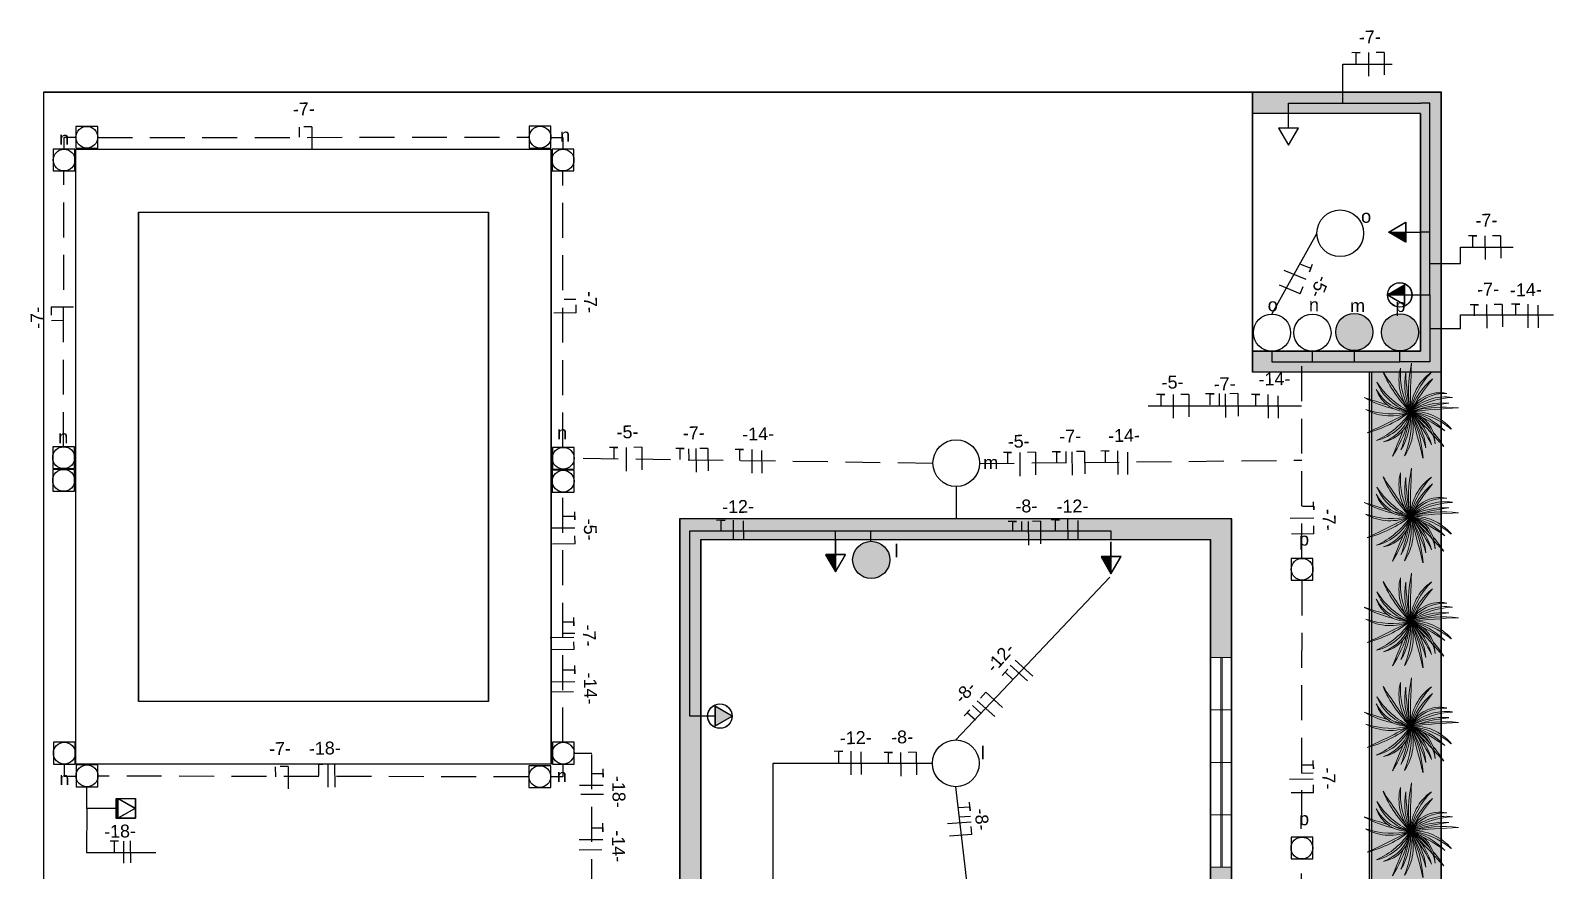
# Model space of a CAD drawing. Header units: inches. Extents: x 2 to 116, y 2 to 108.
# Drawn here: x 75.1 to 86, y 46.68 to 52.69 of the extents above; entities that cross this region are included whole.
import ezdxf
from ezdxf.enums import TextEntityAlignment as Align

# ---------------------------------------------------------------- set-up
doc = ezdxf.new("R2010")
doc.units = ezdxf.units.IN
doc.header["$MEASUREMENT"] = 0
doc.linetypes.add('( Hidden )', pattern=[0.375, 0.25, -0.125])
doc.layers.add('04 ESQUADRIAS', color=252, linetype='Continuous', lineweight=9)
doc.layers.add('16.1 VEGETAÇÃO', color=7, linetype='Continuous', lineweight=9, true_color=0x87cb61)
for name, color, linetype in [('Circuitos', 250, 'Continuous'), ('CONDUITES', 30, 'Continuous'), ('ILUMINAÇÃO', 10, 'Continuous'), ('INTERRUPTORES', 106, 'Continuous'), ('PLANTA TUGS_TUES', 7, 'Continuous'), ('TOMADAS', 170, 'Continuous')]:
    doc.layers.add(name, color=color, linetype=linetype)
doc.styles.add('ARIAL', font='arial.ttf', dxfattribs={"width": 1.2})
doc.styles.get("Standard").update_dxf_attribs({"font": 'arial.ttf'})

# ---------------------------------------------------------------- blocks, each defined once
blk = doc.blocks.new('TUG MÉDIA 120CM_')
at = {"layer": 'TOMADAS', "ltscale": 0.5}
h = blk.add_hatch(color=256, dxfattribs=at)
h.dxf.hatch_style = 1
h.paths.add_polyline_path([(0.245, 0), (0.123, 0), (0.123, -0.071)])
for p, q in [((0.123, 0), (0.018, 0)), ((0.245, 0), (0.123, 0))]:
    blk.add_line(p, q, dxfattribs=at)
blk.add_lwpolyline([(0.123, -0.071), (0.245, 0), (0.123, 0.071), (0.123, -0.071)], dxfattribs=at)
blk = doc.blocks.new('TUG ALTA 220CM_')
at = {"layer": 'TOMADAS', "ltscale": 0.5}
h = blk.add_hatch(color=256, dxfattribs=at)
h.dxf.hatch_style = 1
h.paths.add_polyline_path([(0.123, -0.071), (0.245, 0), (0.123, 0.071)])
blk.add_line((0.123, 0), (0.018, 0), dxfattribs=at)
blk.add_lwpolyline([(0.123, -0.071), (0.245, 0), (0.123, 0.071), (0.123, -0.071)], dxfattribs=at)
blk = doc.blocks.new('TUG BAIXA 30CM_')
at = {"layer": 'TOMADAS', "ltscale": 0.5}
blk.add_line((0.105, 0), (0, 0), dxfattribs=at)
blk.add_lwpolyline([(0.105, -0.071), (0.227, 0), (0.105, 0.071), (0.105, -0.071)], dxfattribs=at)
blk = doc.blocks.new('Interruptor Paralelo')
at = {"transparency": 33554595}
h = blk.add_hatch(color=256, dxfattribs=at)
h.dxf.hatch_style = 1
h.paths.add_polyline_path([(59.132, 10.845, 1), (59.397, 10.845, 1)])
at = {"layer": 'INTERRUPTORES', "color": 3}
blk.add_circle((59.265, 10.845), 0.133, dxfattribs=at)
blk = doc.blocks.new('Interruptor Simples')
at = {"layer": 'INTERRUPTORES', "color": 3}
blk.add_circle((60.153, 11.458), 0.133, dxfattribs=at)
blk = doc.blocks.new('Iluminação Piso')
at = {"layer": 'ILUMINAÇÃO'}
blk.add_lwpolyline([(59.836, 10.332), (59.68, 10.332), (59.68, 10.176), (59.836, 10.176)], close=True, dxfattribs=at)
blk.add_circle((59.758, 10.254), 0.0781, dxfattribs=at)
blk = doc.blocks.new('JANELA 150')
at = {"layer": '04 ESQUADRIAS'}
for p, q in [((0, 0.15), (1.5, 0.15)), ((0, 0), (0, 0.15)), ((0.375, 0), (0.375, 0.15)), ((0.75, 0), (0.75, 0.15)), ((1.125, 0), (1.125, 0.15)), ((1.5, 0.15), (1.5, 0)), ((0, 0.08), (1.5, 0.08)), ((1.5, 0.07), (0, 0.07)), ((1.5, 0), (0, 0))]:
    blk.add_line(p, q, dxfattribs=at)
blk = doc.blocks.new('VEGETAÇAO 02')
at = {"layer": '16.1 VEGETAÇÃO'}
blk.add_circle((0, 0), 0.000151, dxfattribs=at)
for centre, radius, start, end in [((0.891, 0.152), 0.904, 167.682, 189.6659), ((6.375, 0.026), 6.375, 177.13, 180.2286), ((0.632, 0.646), 0.904, 203.6596, 225.6474), ((5.144, 3.766), 6.375, 213.1083, 216.2069), ((0.275, 0.227), 0.357, 166.3855, 219.4367), ((0.483, 0.274), 0.555, 176.2495, 209.5814), ((0.448, 0.195), 0.488, 170.0574, 203.5585), ((1.386, 0.307), 1.419, 181.1217, 192.5058), ((0.357, -0.01), 0.357, 125.3579, 178.4092), ((0.544, -0.11), 0.555, 135.2219, 168.5539), ((0.466, -0.146), 0.488, 129.0298, 162.531), ((1.247, -0.678), 1.419, 140.0941, 151.4783), ((-0.022, 0.232), 0.233, 198.2991, 275.5394), ((0.02, 0.297), 0.298, 207.6507, 266.0762), ((0.09, 0.345), 0.357, 202.3638, 255.4151), ((0.23, 0.506), 0.555, 212.2278, 245.5598), ((0.211, -0.098), 0.233, 77.936, 155.0117), ((0.246, -0.168), 0.298, 87.265, 145.6907), ((0.092, 0.899), 0.904, 242.1737, 256.451), ((1.68, 6.15), 6.375, 251.6224, 253.1873), ((-0.145, 0.326), 0.357, 240.8779, 293.9291), ((-0.135, 0.539), 0.555, 250.7419, 284.0738), ((1.68, 6.15), 6.375, 253.6156, 254.721), ((0.191, 0.228), 0.298, 216.81, 230.0978), ((0.092, 0.899), 0.904, 262.272, 264.1614), ((0.252, -0.252), 0.357, 81.9782, 135.0296), ((0.32, -0.454), 0.555, 91.8422, 125.1743), ((0.238, -0.426), 0.488, 85.6501, 119.1514), ((0.441, -1.349), 1.419, 96.7144, 108.0986), ((4.826, -4.166), 6.375, 138.5655, 139.201), ((0.238, -0.872), 0.904, 83.274, 105.2619), ((0.647, -6.342), 6.375, 92.7227, 95.8213), ((0.021, -0.356), 0.357, 40.2209, 93.2725), ((-0.546, 0.72), 0.904, 285.164, 307.1518), ((-2.965, 5.644), 6.375, 294.6127, 297.7113), ((-0.328, 0.14), 0.357, 283.8682, 336.9196), ((-0.466, 0.302), 0.555, 293.7322, 327.0642), ((-0.233, 0.012), 0.233, 279.826, 356.9018), ((-0.291, 0.064), 0.298, 289.1551, 347.5807), ((-0.888, 0.171), 0.904, 327.1252, 343.7246), ((-0.488, -0.026), 0.488, 329.5013, 3.0026), ((-1.405, 0.199), 1.419, 340.5657, 350.0002), ((-0.337, -0.116), 0.357, 325.8294, 18.8809), ((-0.549, -0.087), 0.555, 335.6934, 9.0255), ((-5.978, 2.215), 6.375, 338.8993, 339.6726), ((-0.057, -0.226), 0.233, 358.8077, 75.8836), ((-0.118, -0.273), 0.298, 8.1367, 66.5625), ((-0.374, -0.314), 0.488, 6.5217, 40.0231), ((-1.242, -0.688), 1.419, 17.5861, 28.9702), ((-0.811, -0.398), 0.904, 4.1457, 26.1335), ((-6.107, -1.831), 6.375, 13.5943, 16.693), ((-0.064, -0.552), 0.555, 50.0849, 83.4171), ((-0.106, -0.477), 0.488, 43.8928, 77.3942), ((-0.569, -1.3), 1.419, 54.9572, 66.3414), ((-0.523, -0.737), 0.904, 43.1496, 54.6316), ((-4.493, -4.523), 6.375, 43.1515, 45.1911), ((-0.319, -0.37), 0.488, 49.0059, 49.153), ((-1.119, -0.877), 1.422, 26.7217, 35.9709), ((-0.319, -0.37), 0.488, 15.6515, 40.72), ((-5.978, 2.215), 6.375, 336.5739, 338.3848), ((-0.523, -0.737), 0.904, 32.6438, 40.585), ((-4.493, -4.523), 6.375, 42.0924, 42.9812)]:
    blk.add_arc(centre, radius, start, end, dxfattribs=at)

msp = doc.modelspace()

# ---------------------------------------------------------------- hatches: boundary and pattern name
at = {"layer": 'PLANTA TUGS_TUES'}
h = msp.add_hatch(color=256, dxfattribs=at)
h.dxf.hatch_style = 1
h.paths.add_polyline_path([(85.198, 52.249), (85.048, 52.249), (83.848, 52.249), (83.848, 52.099), (85.048, 52.099), (85.048, 50.399), (83.848, 50.399), (83.848, 50.249), (85.198, 50.249)])
h = msp.add_hatch(dxfattribs=at)
h.set_pattern_fill('GRASS', color=256, scale=0.0075)
h.set_pattern_definition([(90, (1939.85772, 1250.63563), (-0.134703842, 0.134703842), [0.03571875, -0.233688934]), (45, (1939.85772, 1250.63563), (-0.134703842, 0.134703842), [0.03571875, -0.15478125]), (135, (1939.85772, 1250.63563), (-0.134703842, -0.134703842), [0.03571875, -0.15478125])])
h.paths.add_polyline_path([(84.683, 50.249), (85.198, 50.249), (85.198, 38.249), (84.683, 38.249)])
h = msp.add_hatch(color=256, dxfattribs=at)
h.dxf.hatch_style = 1
h.paths.add_polyline_path([(79.898, 49.049), (83.548, 49.049), (83.548, 48.207), (83.698, 48.207), (83.698, 49.199), (79.748, 49.199), (79.748, 45.849), (79.898, 45.849), (79.898, 45.859)])
h = msp.add_hatch(color=256, dxfattribs=at)
h.dxf.hatch_style = 1
h.paths.add_polyline_path([(83.698, 46.707), (83.548, 46.707), (83.548, 45.849), (83.548, 45.507), (83.698, 45.507)])

# ---------------------------------------------------------------- linework, layer by layer
for p, q in [((85.196, 52.249), (75.196, 52.249)), ((75.196, 52.249), (75.196, 32.249)), ((85.198, 52.249), (75.198, 52.249)), ((75.198, 52.249), (75.198, 32.249)), ((83.846, 50.249), (83.846, 52.249)), ((83.848, 52.099), (83.848, 52.249)), ((85.196, 32.249), (85.196, 52.249)), ((85.198, 32.249), (85.198, 52.249)), ((85.046, 52.099), (83.846, 52.099)), ((85.048, 52.099), (83.848, 52.099)), ((83.848, 50.249), (83.848, 52.099)), ((85.046, 52.099), (85.046, 50.399)), ((85.048, 52.099), (85.048, 50.399)), ((75.427, 51.843), (78.827, 51.843)), ((75.427, 47.443), (75.427, 51.843)), ((75.429, 51.843), (78.829, 51.843)), ((75.429, 47.443), (75.429, 51.843)), ((78.827, 51.843), (78.827, 47.443)), ((78.829, 51.843), (78.829, 47.443)), ((75.877, 51.393), (78.377, 51.393)), ((75.877, 47.893), (75.877, 51.393)), ((75.879, 51.393), (78.379, 51.393)), ((75.879, 47.893), (75.879, 51.393)), ((78.377, 51.393), (78.377, 47.893)), ((78.379, 51.393), (78.379, 47.893)), ((85.046, 50.399), (83.846, 50.399)), ((85.048, 50.399), (83.848, 50.399)), ((85.196, 50.249), (83.846, 50.249)), ((85.198, 50.249), (83.848, 50.249)), ((84.696, 50.249), (84.696, 38.249)), ((84.696, 50.249), (84.696, 38.249)), ((83.696, 49.199), (79.746, 49.199)), ((79.746, 49.199), (79.746, 45.849)), ((83.698, 49.199), (79.748, 49.199)), ((79.748, 49.199), (79.748, 45.849)), ((83.696, 38.249), (83.696, 49.199)), ((83.698, 38.249), (83.698, 49.199)), ((83.546, 49.049), (79.896, 49.049)), ((79.896, 49.049), (79.896, 45.849)), ((83.548, 49.049), (79.898, 49.049)), ((79.898, 49.049), (79.898, 45.849)), ((83.546, 45.849), (83.546, 49.049)), ((83.548, 45.849), (83.548, 49.049)), ((78.377, 47.893), (75.877, 47.893)), ((78.379, 47.893), (75.879, 47.893)), ((78.827, 47.443), (75.427, 47.443)), ((78.829, 47.443), (75.429, 47.443))]:
    msp.add_line(p, q)
for points in [[(85.196, 52.249), (75.196, 52.249), (75.196, 29.749), (85.196, 29.749)], [(85.196, 52.249), (75.196, 52.249), (75.196, 29.749), (85.196, 29.749)], [(85.198, 52.25), (75.198, 52.25), (75.198, 29.75), (85.198, 29.75)], [(85.198, 52.25), (75.198, 52.25), (75.198, 29.75), (85.198, 29.75)], [(85.198, 52.25), (75.198, 52.25), (75.198, 29.75), (85.198, 29.75)], [(85.198, 52.25), (75.198, 52.25), (75.198, 29.75), (85.198, 29.75)], [(78.827, 51.843), (78.827, 47.443), (75.427, 47.443), (75.427, 51.843)], [(78.827, 51.843), (78.827, 47.443), (75.427, 47.443), (75.427, 51.843)], [(78.377, 51.393), (78.377, 47.893), (75.877, 47.893), (75.877, 51.393)], [(78.377, 51.393), (78.377, 47.893), (75.877, 47.893), (75.877, 51.393)], [(83.546, 45.849), (83.546, 49.049), (79.896, 49.049), (79.896, 45.849)], [(83.546, 45.849), (83.546, 49.049), (79.896, 49.049), (79.896, 45.849)]]:
    msp.add_lwpolyline(points, close=True)
for points in [[(85.196, 50.249), (83.846, 50.249), (83.846, 52.249)], [(85.196, 50.249), (83.846, 50.249), (83.846, 52.249)], [(83.846, 50.399), (85.046, 50.399), (85.046, 52.099), (83.846, 52.099)], [(83.846, 50.399), (85.046, 50.399), (85.046, 52.099), (83.846, 52.099)], [(83.696, 38.249), (83.696, 49.199), (79.746, 49.199), (79.746, 45.849), (75.196, 45.849)], [(83.696, 38.249), (83.696, 49.199), (79.746, 49.199), (79.746, 45.849), (75.196, 45.849)]]:
    msp.add_lwpolyline(points)
at = {"layer": 'Circuitos', "color": 18, "true_color": 0x000000}
for p, q in [((84.616, 52.534), (84.556, 52.533)), ((84.588, 52.454), (84.588, 52.534)), ((84.588, 52.534), (84.616, 52.534)), ((84.674, 52.534), (84.675, 52.365)), ((84.787, 52.535), (84.729, 52.535)), ((84.787, 52.535), (84.788, 52.375)), ((77.025, 52.001), (77.025, 51.928)), ((77.116, 52.003), (77.059, 52.002)), ((77.116, 52.003), (77.117, 51.842)), ((85.449, 51.223), (85.39, 51.222)), ((85.422, 51.143), (85.421, 51.223)), ((85.421, 51.223), (85.449, 51.223)), ((85.508, 51.223), (85.509, 51.054)), ((85.62, 51.224), (85.563, 51.224)), ((85.62, 51.224), (85.622, 51.064)), ((84.189, 51.021), (84.263, 50.991)), ((84.252, 50.965), (84.275, 51.02)), ((84.263, 50.991), (84.252, 50.965)), ((84.229, 50.911), (84.073, 50.976)), ((84.186, 50.807), (84.038, 50.869)), ((84.186, 50.807), (84.208, 50.86)), ((75.252, 50.714), (75.412, 50.715)), ((75.252, 50.714), (75.252, 50.656)), ((79.008, 50.672), (78.847, 50.67)), ((79.006, 50.768), (78.922, 50.767)), ((79.008, 50.672), (79.007, 50.729)), ((85.461, 50.73), (85.402, 50.73)), ((85.434, 50.65), (85.433, 50.73)), ((85.433, 50.73), (85.461, 50.73)), ((85.519, 50.731), (85.521, 50.562)), ((85.632, 50.732), (85.575, 50.731)), ((85.632, 50.732), (85.634, 50.571)), ((85.757, 50.734), (85.697, 50.734)), ((85.729, 50.654), (85.729, 50.734)), ((85.729, 50.734), (85.757, 50.734)), ((85.815, 50.734), (85.816, 50.565)), ((85.886, 50.726), (85.888, 50.565)), ((75.253, 50.618), (75.338, 50.619)), ((83.219, 50.087), (83.159, 50.087)), ((83.192, 50.007), (83.191, 50.087)), ((83.191, 50.087), (83.219, 50.087)), ((83.277, 50.088), (83.279, 49.919)), ((83.39, 50.089), (83.332, 50.088)), ((83.39, 50.089), (83.391, 49.928)), ((83.57, 50.093), (83.51, 50.093)), ((83.542, 50.013), (83.542, 50.093)), ((83.542, 50.093), (83.57, 50.093)), ((83.606, 50.095), (83.606, 50.011)), ((83.65, 50.094), (83.652, 49.924)), ((83.74, 50.095), (83.683, 50.094)), ((83.74, 50.095), (83.742, 49.934)), ((83.897, 50.087), (83.838, 50.087)), ((83.87, 50.007), (83.869, 50.087)), ((83.869, 50.087), (83.897, 50.087)), ((83.955, 50.088), (83.957, 49.918)), ((84.027, 50.079), (84.028, 49.918)), ((79.306, 49.709), (79.246, 49.709)), ((79.278, 49.629), (79.278, 49.709)), ((79.278, 49.709), (79.306, 49.709)), ((79.364, 49.709), (79.365, 49.54)), ((79.477, 49.711), (79.419, 49.71)), ((79.477, 49.711), (79.478, 49.55)), ((79.779, 49.702), (79.72, 49.701)), ((79.752, 49.622), (79.751, 49.702)), ((79.751, 49.702), (79.779, 49.702)), ((79.811, 49.7), (79.813, 49.623)), ((79.863, 49.701), (79.865, 49.532)), ((79.95, 49.703), (79.893, 49.703)), ((79.95, 49.703), (79.952, 49.543)), ((80.205, 49.695), (80.145, 49.694)), ((80.177, 49.615), (80.177, 49.695)), ((80.177, 49.695), (80.205, 49.695)), ((80.263, 49.695), (80.264, 49.526)), ((80.334, 49.687), (80.335, 49.526)), ((82.821, 49.684), (82.761, 49.683)), ((82.793, 49.683), (82.821, 49.684)), ((82.794, 49.603), (82.793, 49.683)), ((82.879, 49.684), (82.881, 49.515)), ((82.122, 49.673), (82.063, 49.673)), ((82.095, 49.593), (82.094, 49.673)), ((82.094, 49.673), (82.122, 49.673)), ((82.18, 49.674), (82.182, 49.504)), ((82.293, 49.675), (82.236, 49.674)), ((82.293, 49.675), (82.294, 49.514)), ((82.473, 49.679), (82.413, 49.678)), ((82.445, 49.599), (82.445, 49.679)), ((82.445, 49.679), (82.473, 49.679)), ((82.509, 49.681), (82.51, 49.596)), ((82.553, 49.679), (82.555, 49.51)), ((82.644, 49.68), (82.586, 49.68)), ((82.644, 49.68), (82.645, 49.52)), ((82.95, 49.676), (82.952, 49.515)), ((78.997, 49.191), (78.997, 49.25)), ((84.203, 49.289), (84.283, 49.29)), ((84.283, 49.262), (84.282, 49.321)), ((84.283, 49.29), (84.283, 49.262)), ((78.917, 49.218), (78.997, 49.219)), ((78.997, 49.219), (78.997, 49.191)), ((80.072, 49.189), (80.012, 49.188)), ((80.044, 49.188), (80.072, 49.189)), ((80.044, 49.108), (80.044, 49.188)), ((80.13, 49.189), (80.131, 49.048)), ((80.202, 49.184), (80.204, 49.051)), ((82.158, 49.179), (82.098, 49.179)), ((82.131, 49.113), (82.13, 49.179)), ((82.13, 49.179), (82.158, 49.179)), ((82.192, 49.179), (82.194, 49.113)), ((82.241, 49.18), (82.242, 49.01)), ((82.329, 49.181), (82.271, 49.18)), ((82.329, 49.181), (82.33, 49.02)), ((82.465, 49.192), (82.405, 49.192)), ((82.437, 49.112), (82.437, 49.192)), ((82.437, 49.192), (82.465, 49.192)), ((82.523, 49.193), (82.524, 49.051)), ((82.595, 49.188), (82.597, 49.055)), ((84.283, 49.204), (84.114, 49.202)), ((84.284, 49.091), (84.284, 49.148)), ((78.998, 49.132), (78.828, 49.131)), ((78.999, 49.02), (78.998, 49.077)), ((84.284, 49.091), (84.124, 49.09)), ((78.999, 49.02), (78.838, 49.018)), ((78.99, 48.434), (78.99, 48.493)), ((78.91, 48.461), (78.99, 48.462)), ((78.998, 48.379), (78.913, 48.378)), ((78.99, 48.462), (78.99, 48.434)), ((78.991, 48.349), (78.821, 48.347)), ((78.992, 48.263), (78.991, 48.32)), ((78.992, 48.263), (78.831, 48.262)), ((82.148, 48.188), (82.273, 48.073)), ((78.917, 48.118), (78.997, 48.119)), ((78.998, 48.091), (78.997, 48.15)), ((78.997, 48.119), (78.998, 48.091)), ((82.094, 48.123), (82.054, 48.079)), ((82.075, 48.102), (82.094, 48.123)), ((82.134, 48.048), (82.075, 48.102)), ((82.112, 48.153), (82.237, 48.039)), ((78.998, 48.033), (78.829, 48.031)), ((78.989, 47.962), (78.829, 47.96)), ((81.938, 47.959), (81.899, 47.917)), ((81.938, 47.959), (82.057, 47.85)), ((81.823, 47.833), (81.782, 47.789)), ((81.804, 47.812), (81.823, 47.833)), ((81.842, 47.863), (81.904, 47.806)), ((81.876, 47.898), (82.001, 47.784)), ((81.863, 47.758), (81.804, 47.812)), ((80.914, 47.536), (80.854, 47.535)), ((80.886, 47.535), (80.914, 47.536)), ((80.886, 47.455), (80.886, 47.535)), ((80.972, 47.536), (80.973, 47.367)), ((81.044, 47.531), (81.046, 47.371)), ((81.269, 47.527), (81.21, 47.527)), ((81.242, 47.447), (81.241, 47.527)), ((81.241, 47.527), (81.269, 47.527)), ((81.328, 47.528), (81.329, 47.358)), ((81.44, 47.529), (81.383, 47.528)), ((81.44, 47.529), (81.442, 47.368)), ((76.855, 47.426), (76.856, 47.353)), ((76.946, 47.428), (76.889, 47.427)), ((76.946, 47.428), (76.948, 47.267)), ((77.195, 47.444), (77.135, 47.444)), ((77.167, 47.364), (77.167, 47.444)), ((77.167, 47.444), (77.195, 47.444)), ((77.23, 47.443), (77.231, 47.279)), ((77.279, 47.446), (77.281, 47.279)), ((79.2, 47.35), (79.2, 47.41)), ((84.2, 47.438), (84.28, 47.438)), ((84.281, 47.41), (84.28, 47.47)), ((84.28, 47.438), (84.281, 47.41)), ((79.201, 47.292), (79.032, 47.291)), ((79.12, 47.378), (79.2, 47.378)), ((79.2, 47.378), (79.2, 47.35)), ((84.28, 47.337), (84.11, 47.335)), ((84.28, 47.379), (84.196, 47.378)), ((84.282, 47.239), (84.281, 47.297)), ((79.202, 47.227), (79.041, 47.226)), ((84.282, 47.239), (84.121, 47.238)), ((81.743, 47.133), (81.823, 47.139)), ((81.827, 47.07), (81.748, 47.064)), ((81.825, 47.111), (81.82, 47.171)), ((81.823, 47.139), (81.825, 47.111)), ((79.118, 46.989), (79.198, 46.989)), ((79.198, 46.961), (79.197, 47.021)), ((79.198, 46.989), (79.198, 46.961)), ((81.832, 47.028), (81.663, 47.016)), ((81.838, 46.941), (81.833, 46.998)), ((75.733, 46.894), (75.673, 46.893)), ((75.705, 46.814), (75.705, 46.894)), ((75.768, 46.893), (75.769, 46.735)), ((75.817, 46.896), (75.818, 46.738)), ((79.198, 46.903), (79.029, 46.902)), ((81.838, 46.941), (81.677, 46.929)), ((79.19, 46.832), (79.029, 46.83))]:
    msp.add_line(p, q, dxfattribs=at)
at = {"layer": 'CONDUITES'}
for p, q in [((84.491, 52.169), (84.491, 52.452)), ((84.491, 52.452), (84.845, 52.452)), ((84.102, 52.098), (84.102, 52.173)), ((84.102, 52.173), (85.05, 52.173)), ((85.113, 52.173), (85.05, 52.173)), ((85.113, 51.249), (85.113, 52.173)), ((83.984, 50.662), (84.305, 51.24)), ((85.113, 51.249), (85.046, 51.249)), ((85.113, 50.8), (85.113, 51.249)), ((85.334, 51.024), (85.334, 51.141)), ((85.334, 51.141), (85.374, 51.141)), ((85.374, 51.141), (85.709, 51.141)), ((85.113, 51.024), (85.334, 51.024)), ((85.038, 50.8), (85.113, 50.8)), ((85.113, 50.8), (85.113, 50.321)), ((85.113, 50.561), (85.334, 50.561)), ((85.334, 50.561), (85.334, 50.658)), ((85.334, 50.658), (85.999, 50.658)), ((83.984, 50.396), (83.984, 50.321)), ((84.273, 50.397), (84.273, 50.321)), ((84.572, 50.401), (84.572, 50.349)), ((84.572, 50.349), (84.572, 50.321)), ((84.899, 50.321), (84.899, 50.399)), ((83.984, 50.321), (84.899, 50.321)), ((85.113, 50.321), (84.899, 50.321)), ((84.197, 50.004), (83.098, 50.004)), ((79.82, 47.787), (79.82, 49.112)), ((79.82, 49.112), (82.833, 49.112)), ((80.862, 49.047), (80.862, 49.112)), ((81.116, 49.037), (81.116, 49.112)), ((82.833, 49.112), (82.833, 49.049)), ((81.721, 47.615), (82.824, 48.782)), ((79.895, 47.787), (79.82, 47.787)), ((79.119, 47.521), (78.991, 47.521)), ((78.913, 47.443), (78.913, 47.353)), ((81.554, 47.449), (80.415, 47.449)), ((80.415, 47.449), (80.415, 45.148)), ((81.721, 47.282), (81.862, 46.075)), ((75.506, 47.128), (75.505, 46.811)), ((75.505, 46.811), (76.001, 46.811))]:
    msp.add_line(p, q, dxfattribs=at)
at = {"layer": 'CONDUITES', "linetype": '( Hidden )'}
for p, q in [((75.427, 51.927), (75.342, 51.927)), ((75.342, 51.927), (75.342, 51.841)), ((75.583, 51.927), (78.669, 51.928)), ((78.825, 51.927), (78.911, 51.927)), ((78.911, 51.927), (78.911, 51.842)), ((75.339, 49.712), (75.343, 51.685)), ((78.913, 49.709), (78.911, 51.685)), ((84.198, 48.915), (84.198, 50.321)), ((81.558, 49.595), (78.991, 49.631)), ((81.891, 49.595), (84.198, 49.618)), ((78.913, 47.599), (78.912, 49.388)), ((84.198, 48.758), (84.195, 46.921)), ((79.119, 45.764), (79.119, 47.521)), ((75.344, 47.443), (75.344, 47.358)), ((75.344, 47.358), (75.428, 47.358)), ((78.667, 47.353), (75.584, 47.358)), ((78.913, 47.353), (78.823, 47.353)), ((75.506, 47.128), (75.506, 47.28)), ((75.716, 47.128), (75.506, 47.128)), ((84.194, 44.911), (84.197, 46.765))]:
    msp.add_line(p, q, dxfattribs=at)
at = {"layer": 'ILUMINAÇÃO', "color": 6}
msp.add_line((81.726, 49.43), (81.726, 49.2), dxfattribs=at)
at = {"layer": 'ILUMINAÇÃO'}
for centre in [(84.473, 51.241), (81.726, 49.597), (81.723, 47.45)]:
    msp.add_circle(centre, 0.167, dxfattribs=at)
at = {"layer": 'PLANTA TUGS_TUES'}
for p, q in [((85.198, 52.249), (75.198, 52.249)), ((75.198, 52.249), (75.198, 32.249)), ((85.198, 52.249), (75.198, 52.249)), ((75.198, 52.249), (75.198, 32.249)), ((83.848, 50.249), (83.848, 52.249)), ((83.848, 50.249), (83.848, 52.249)), ((85.198, 32.249), (85.198, 52.249)), ((85.198, 32.249), (85.198, 52.249)), ((85.048, 52.099), (83.848, 52.099)), ((85.048, 52.099), (83.848, 52.099)), ((85.048, 52.099), (85.048, 50.399)), ((85.048, 52.099), (85.048, 50.399)), ((75.429, 51.843), (78.829, 51.843)), ((75.429, 47.443), (75.429, 51.843)), ((75.429, 51.843), (78.829, 51.843)), ((75.429, 47.443), (75.429, 51.843)), ((78.829, 51.843), (78.829, 47.443)), ((78.829, 51.843), (78.829, 47.443)), ((75.879, 51.393), (78.379, 51.393)), ((75.879, 47.893), (75.879, 51.393)), ((75.879, 51.393), (78.379, 51.393)), ((75.879, 47.893), (75.879, 51.393)), ((78.379, 51.393), (78.379, 47.893)), ((78.379, 51.393), (78.379, 47.893)), ((85.048, 50.399), (83.848, 50.399)), ((85.048, 50.399), (83.848, 50.399)), ((85.198, 50.249), (83.848, 50.249)), ((85.198, 50.249), (83.848, 50.249)), ((84.683, 38.249), (84.683, 50.249)), ((83.698, 49.199), (79.748, 49.199)), ((79.748, 49.199), (79.748, 45.849)), ((83.698, 49.199), (79.748, 49.199)), ((79.748, 49.199), (79.748, 45.849)), ((83.698, 38.249), (83.698, 49.199)), ((83.698, 38.249), (83.698, 49.199)), ((83.548, 49.049), (79.898, 49.049)), ((79.898, 49.049), (79.898, 45.849)), ((83.548, 49.049), (79.898, 49.049)), ((79.898, 49.049), (79.898, 45.849)), ((83.548, 45.849), (83.548, 49.049)), ((83.548, 45.849), (83.548, 49.049)), ((78.379, 47.893), (75.879, 47.893)), ((78.379, 47.893), (75.879, 47.893)), ((78.829, 47.443), (75.429, 47.443)), ((78.829, 47.443), (75.429, 47.443))]:
    msp.add_line(p, q, dxfattribs=at)
at = {"layer": 'TOMADAS'}
for p, q in [((75.729, 47.199), (75.852, 47.128)), ((75.729, 47.057), (75.729, 47.199)), ((75.731, 47.199), (75.854, 47.129)), ((75.731, 47.058), (75.731, 47.199)), ((75.852, 47.128), (75.729, 47.057)), ((75.854, 47.129), (75.731, 47.058))]:
    msp.add_line(p, q, dxfattribs=at)
for points in [[(75.716, 47.199), (75.852, 47.199), (75.852, 47.056), (75.716, 47.056)], [(75.718, 47.199), (75.854, 47.199), (75.854, 47.057), (75.718, 47.057)]]:
    msp.add_lwpolyline(points, close=True, dxfattribs=at)
for centre in [(84.898, 50.8), (84.9, 50.801), (80.035, 47.787), (80.036, 47.788)]:
    msp.add_circle(centre, 0.0875, dxfattribs=at)

# ---------------------------------------------------------------- block references
at = {"layer": 'ILUMINAÇÃO'}
for p in [(15.749, 41.674), (18.991, 41.675), (15.586, 41.511), (19.155, 41.511), (15.583, 39.382), (19.157, 39.378), (15.583, 39.22), (19.156, 39.214), (24.442, 38.584), (15.588, 37.269), (19.157, 37.269), (15.75, 37.106), (18.989, 37.101), (24.441, 36.59)]:
    msp.add_blockref('Iluminação Piso', p, dxfattribs=at)
at = {"layer": 'INTERRUPTORES'}
for name, p in [('Interruptor Paralelo', (25.309, 39.69)), ('Interruptor Paralelo', (25.636, 39.688)), ('Interruptor Simples', (23.832, 39.072)), ('Interruptor Simples', (24.121, 39.072)), ('Interruptor Paralelo', (21.853, 38.06))]:
    msp.add_blockref(name, p, dxfattribs=at)
at = {"layer": 'PLANTA TUGS_TUES'}
for p in [(84.975, 49.966), (84.975, 49.216), (84.975, 48.466), (84.975, 47.716), (84.975, 46.966)]:
    msp.add_blockref('VEGETAÇAO 02', p, dxfattribs=at)
at = {"layer": 'PLANTA TUGS_TUES', "rotation": 90}
msp.add_blockref('JANELA 150', (83.698, 46.707), dxfattribs=at)
at = {"layer": 'TOMADAS'}
for name, p, rotation in [('TUG BAIXA 30CM_', (84.102, 52.098), 270), ('TUG BAIXA 30CM_', (84.104, 52.098), 269.9999999999999), ('TUG MÉDIA 120CM_', (85.056, 50.8), 180), ('TUG MÉDIA 120CM_', (85.058, 50.801), 180), ('TUG MÉDIA 120CM_', (80.862, 49.065), 270), ('TUG MÉDIA 120CM_', (80.864, 49.066), 269.9999999999999), ('TUG MÉDIA 120CM_', (82.833, 49.051), 270), ('TUG MÉDIA 120CM_', (82.835, 49.052), 269.9999999999999)]:
    msp.add_blockref(name, p, dxfattribs=dict(at, rotation=rotation))
at = {"layer": 'TOMADAS', "xscale": -1}
for p in [(85.064, 51.249), (85.066, 51.249)]:
    msp.add_blockref('TUG MÉDIA 120CM_', p, dxfattribs=at)
at = {"layer": 'TOMADAS'}
for p in [(79.877, 47.787), (79.879, 47.788)]:
    msp.add_blockref('TUG ALTA 220CM_', p, dxfattribs=at)

# ---------------------------------------------------------------- texts
at = {"layer": 'Circuitos', "color": 18, "true_color": 0x000000, "style": 'ARIAL'}
for s, rotation, p in [('-7-', 1.3188, (84.606, 52.644)), ('-7-', 1.3188, (76.98, 52.129)), ('-7-', 1.3188, (85.44, 51.333)), ('-5-', 248.1732, (84.356, 50.93)), ('-7-', 1.3188, (85.452, 50.84)), ('-14-', 1.3188, (85.687, 50.835)), ('-7-', 271.3188, (79.108, 50.828)), ('-7-', 91.3188, (75.152, 50.558)), ('-14-', 1.3188, (83.888, 50.197)), ('-5-', 1.3188, (83.195, 50.175)), ('-7-', 1.3188, (83.568, 50.163)), ('-5-', 1.3188, (79.296, 49.819)), ('-7-', 1.3188, (79.77, 49.812)), ('-14-', 1.3188, (80.195, 49.804)), ('-5-', 1.3188, (82.094, 49.752)), ('-7-', 1.3188, (82.463, 49.789)), ('-14-', 1.3188, (82.812, 49.793)), ('-12-', 1.3188, (80.051, 49.284)), ('-8-', 1.3188, (82.149, 49.289)), ('-12-', 1.3188, (82.443, 49.287)), ('-7-', 271.3188, (84.392, 49.271)), ('-5-', 271.3188, (79.107, 49.2)), ('-7-', 271.3188, (79.1, 48.443)), ('-12-', 48.2383, (81.964, 48.122)), ('-14-', 271.3188, (79.107, 48.1)), ('-8-', 48.2383, (81.736, 47.901)), ('-12-', 1.3188, (80.893, 47.631)), ('-8-', 1.3188, (81.26, 47.637)), ('-7-', 1.3188, (76.81, 47.554)), ('-18-', 1.3188, (77.095, 47.556)), ('-7-', 271.3188, (84.39, 47.42)), ('-18-', 271.3188, (79.31, 47.36)), ('-8-', 275.1166, (81.903, 47.127)), ('-18-', 1.3188, (75.63, 46.962)), ('-14-', 271.3188, (79.308, 46.971))]:
    msp.add_text(s, height=0.0918, rotation=rotation, dxfattribs=at).set_placement(p, align=Align.MIDDLE_LEFT)
at = {"layer": 'ILUMINAÇÃO', "char_height": 0.0928, "attachment_point": 1}
for s, insert in [('n', (75.309, 51.967)), ('n', (78.892, 51.99)), ('o', (84.622, 51.409)), ('n', (75.302, 49.832)), ('n', (78.871, 49.861)), ('m', (81.919, 49.648)), ('p', (84.178, 49.1)), ('l', (81.902, 47.571)), ('n', (75.31, 47.387)), ('n', (78.869, 47.409)), ('p', (84.178, 47.1))]:
    msp.add_mtext_dynamic_manual_height_columns(s, width=0.09281, gutter_width=0.464, heights=[0.0564], dxfattribs=dict(at, insert=insert))
at = {"layer": 'INTERRUPTORES', "char_height": 0.0928, "attachment_point": 1}
for s, insert in [('o', (83.954, 50.776)), ('n', (84.249, 50.776)), ('m', (84.543, 50.77)), ('p', (84.867, 50.771)), ('l', (81.285, 49.017))]:
    msp.add_mtext_dynamic_manual_height_columns(s, width=0.09281, gutter_width=0.464, heights=[0.0564], dxfattribs=dict(at, insert=insert))

doc.saveas('drawing.dxf')
